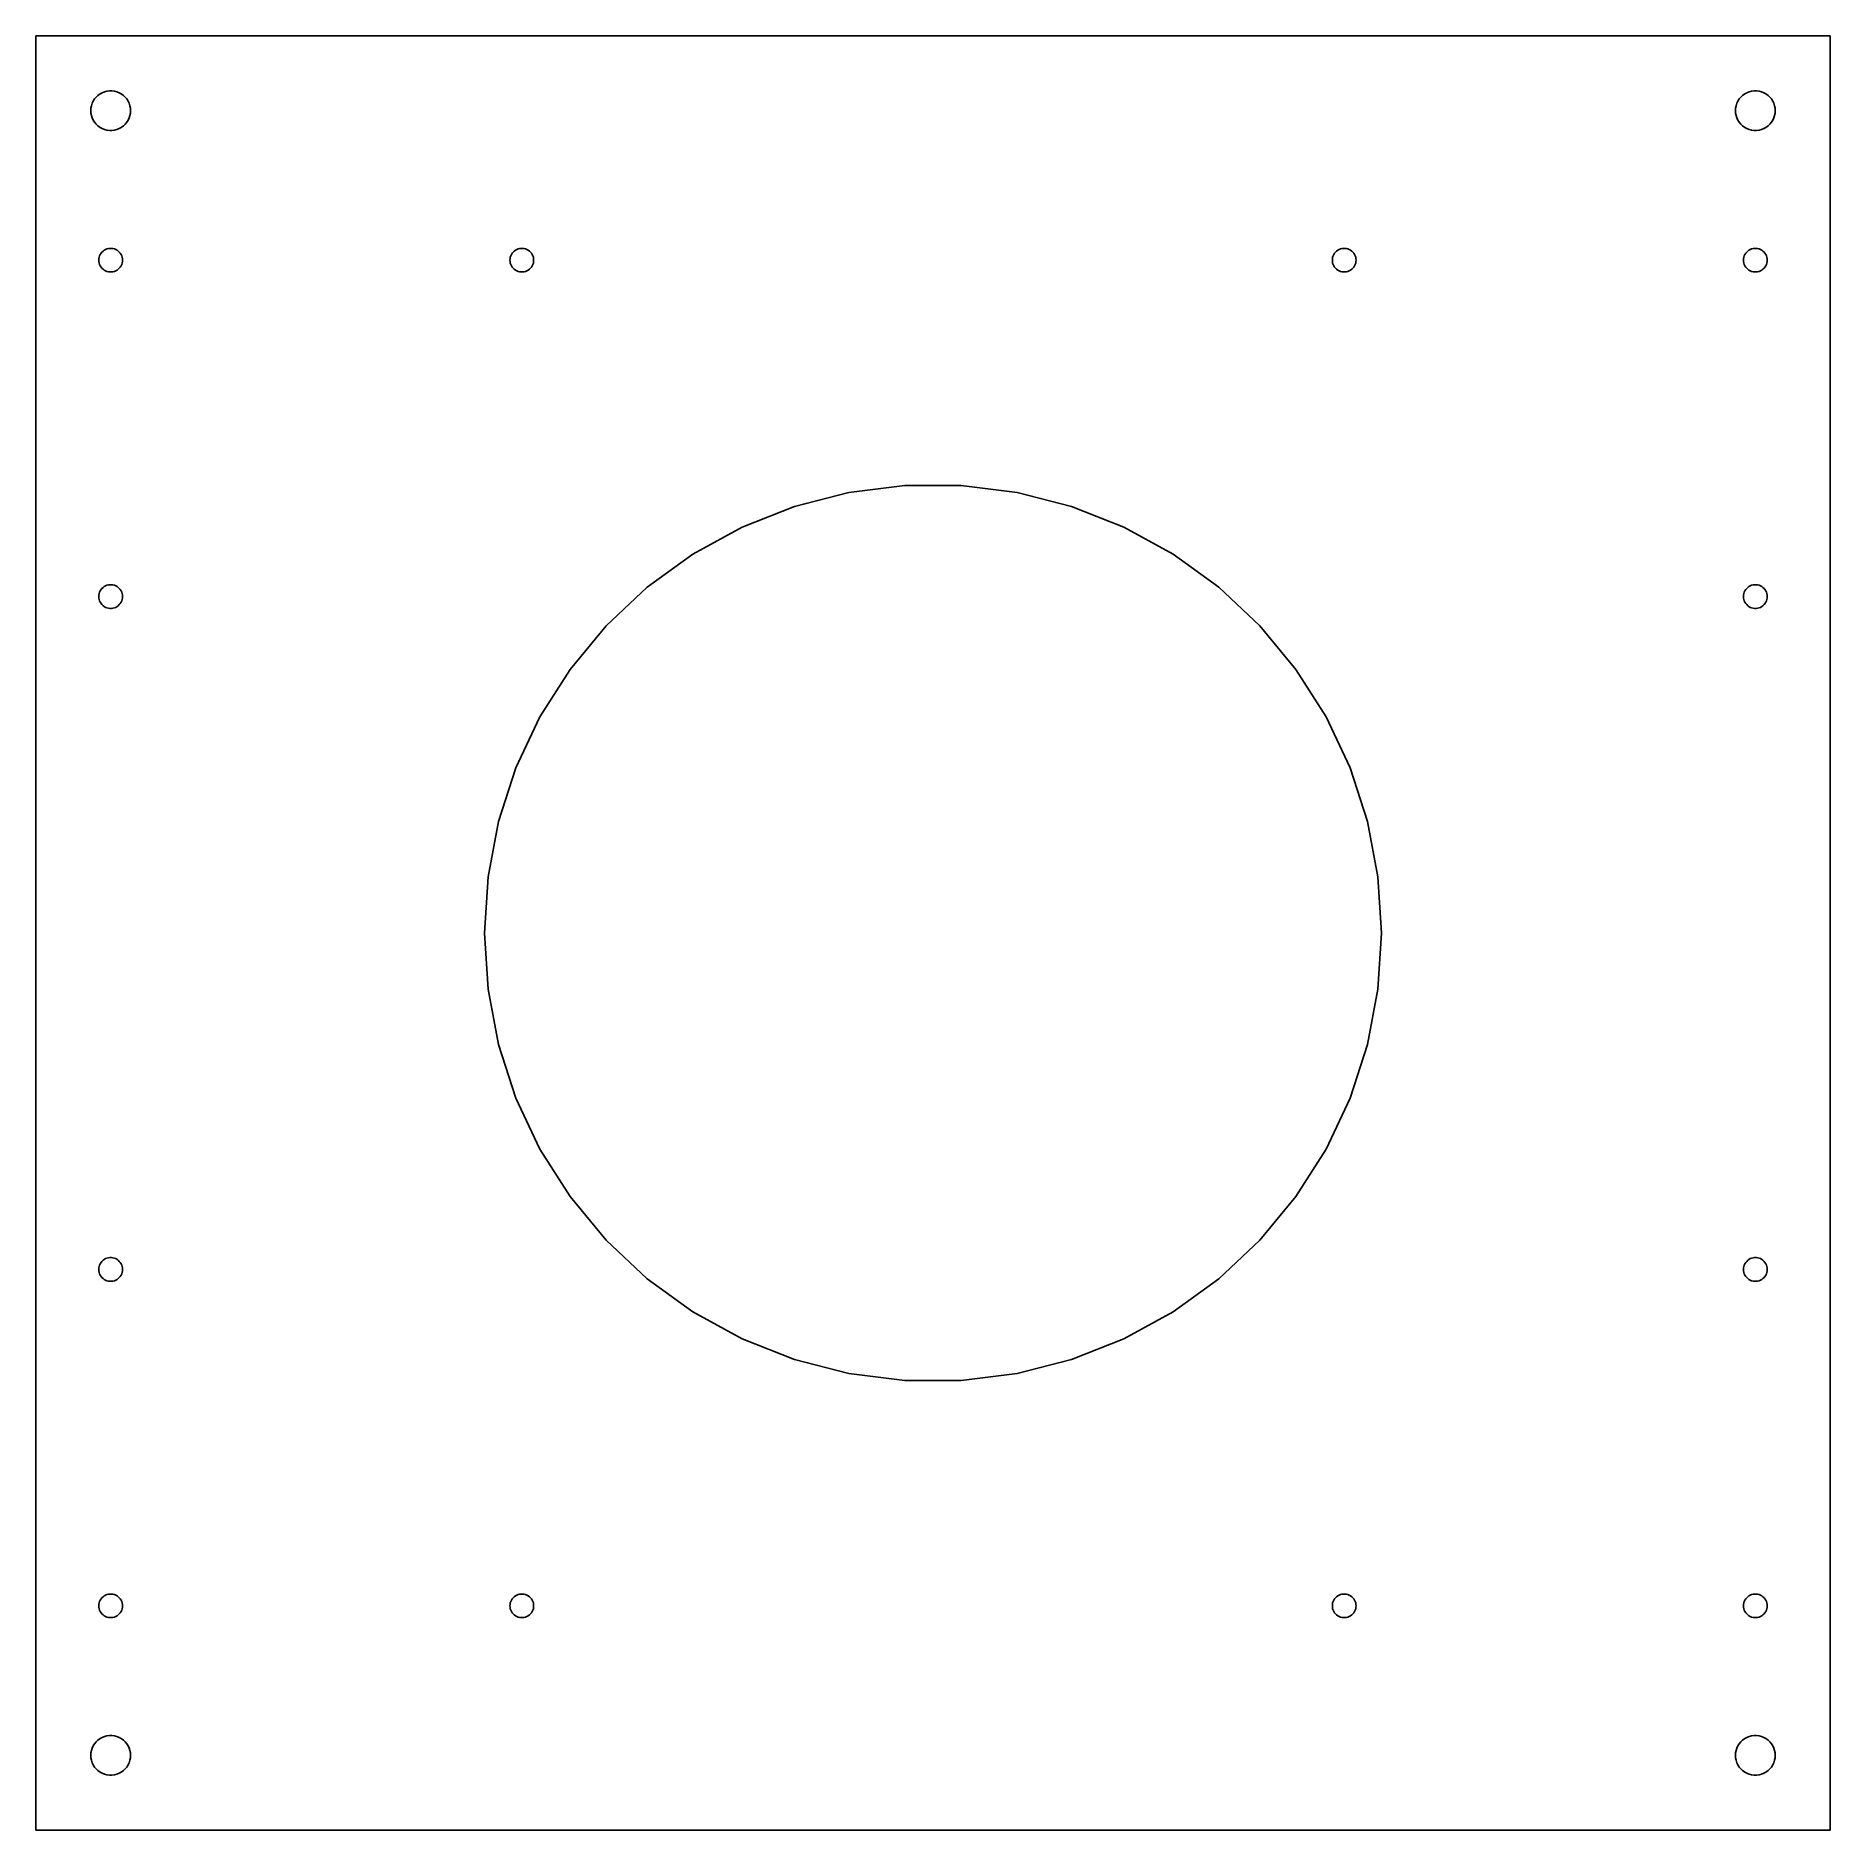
# Model space of a CAD drawing. Extents: x -6 to 6, y -6 to 6.
import ezdxf

# ---------------------------------------------------------------- set-up
doc = ezdxf.new("R2010")
doc.units = 0
doc.layers.get('0').update_dxf_attribs({"linetype": 'CONTINUOUS'})

msp = doc.modelspace()

# ---------------------------------------------------------------- linework, layer by layer
for p, q in [((-6, -6), (-6, 6)), ((-6, 6), (6, 6)), ((6, 6), (6, -6)), ((-5.632, 5.517), (-5.629, 5.533)), ((-5.629, 5.533), (-5.624, 5.549)), ((-5.624, 5.549), (-5.617, 5.564)), ((-5.617, 5.564), (-5.608, 5.578)), ((-5.608, 5.578), (-5.597, 5.591)), ((-5.597, 5.591), (-5.585, 5.602)), ((-5.585, 5.602), (-5.571, 5.612)), ((-5.571, 5.612), (-5.557, 5.62)), ((-5.557, 5.62), (-5.541, 5.626)), ((-5.541, 5.626), (-5.525, 5.631)), ((-5.525, 5.631), (-5.508, 5.633)), ((-5.508, 5.633), (-5.492, 5.633)), ((-5.492, 5.633), (-5.475, 5.631)), ((-5.475, 5.631), (-5.459, 5.626)), ((-5.459, 5.626), (-5.443, 5.62)), ((-5.443, 5.62), (-5.429, 5.612)), ((-5.429, 5.612), (-5.415, 5.602)), ((-5.415, 5.602), (-5.403, 5.591)), ((-5.403, 5.591), (-5.392, 5.578)), ((-5.392, 5.578), (-5.383, 5.564)), ((-5.383, 5.564), (-5.376, 5.549)), ((-5.376, 5.549), (-5.371, 5.533)), ((-5.371, 5.533), (-5.368, 5.517)), ((5.368, 5.517), (5.371, 5.533)), ((5.371, 5.533), (5.376, 5.549)), ((5.376, 5.549), (5.383, 5.564)), ((5.383, 5.564), (5.392, 5.578)), ((5.392, 5.578), (5.403, 5.591)), ((5.403, 5.591), (5.415, 5.602)), ((5.415, 5.602), (5.429, 5.612)), ((5.429, 5.612), (5.443, 5.62)), ((5.443, 5.62), (5.459, 5.626)), ((5.459, 5.626), (5.475, 5.631)), ((5.475, 5.631), (5.492, 5.633)), ((5.492, 5.633), (5.508, 5.633)), ((5.508, 5.633), (5.525, 5.631)), ((5.525, 5.631), (5.541, 5.626)), ((5.541, 5.626), (5.557, 5.62)), ((5.557, 5.62), (5.571, 5.612)), ((5.571, 5.612), (5.585, 5.602)), ((5.585, 5.602), (5.597, 5.591)), ((5.597, 5.591), (5.608, 5.578)), ((5.608, 5.578), (5.617, 5.564)), ((5.617, 5.564), (5.624, 5.549)), ((5.624, 5.549), (5.629, 5.533)), ((5.629, 5.533), (5.632, 5.517)), ((-5.633, 5.5), (-5.632, 5.517)), ((-5.632, 5.483), (-5.633, 5.5)), ((-5.629, 5.467), (-5.632, 5.483)), ((-5.624, 5.451), (-5.629, 5.467)), ((-5.617, 5.436), (-5.624, 5.451)), ((-5.608, 5.422), (-5.617, 5.436)), ((-5.597, 5.409), (-5.608, 5.422)), ((-5.585, 5.398), (-5.597, 5.409)), ((-5.403, 5.409), (-5.415, 5.398)), ((-5.392, 5.422), (-5.403, 5.409)), ((-5.383, 5.436), (-5.392, 5.422)), ((-5.376, 5.451), (-5.383, 5.436)), ((-5.371, 5.467), (-5.376, 5.451)), ((-5.368, 5.483), (-5.371, 5.467)), ((-5.368, 5.517), (-5.367, 5.5)), ((-5.367, 5.5), (-5.368, 5.483)), ((5.367, 5.5), (5.368, 5.517)), ((5.368, 5.483), (5.367, 5.5)), ((5.371, 5.467), (5.368, 5.483)), ((5.376, 5.451), (5.371, 5.467)), ((5.383, 5.436), (5.376, 5.451)), ((5.392, 5.422), (5.383, 5.436)), ((5.403, 5.409), (5.392, 5.422)), ((5.415, 5.398), (5.403, 5.409)), ((5.597, 5.409), (5.585, 5.398)), ((5.608, 5.422), (5.597, 5.409)), ((5.617, 5.436), (5.608, 5.422)), ((5.624, 5.451), (5.617, 5.436)), ((5.629, 5.467), (5.624, 5.451)), ((5.632, 5.483), (5.629, 5.467)), ((5.632, 5.517), (5.633, 5.5)), ((5.633, 5.5), (5.632, 5.483)), ((-5.571, 5.388), (-5.585, 5.398)), ((-5.557, 5.38), (-5.571, 5.388)), ((-5.541, 5.374), (-5.557, 5.38)), ((-5.525, 5.369), (-5.541, 5.374)), ((-5.508, 5.367), (-5.525, 5.369)), ((-5.492, 5.367), (-5.508, 5.367)), ((-5.475, 5.369), (-5.492, 5.367)), ((-5.459, 5.374), (-5.475, 5.369)), ((-5.443, 5.38), (-5.459, 5.374)), ((-5.429, 5.388), (-5.443, 5.38)), ((-5.415, 5.398), (-5.429, 5.388)), ((5.429, 5.388), (5.415, 5.398)), ((5.443, 5.38), (5.429, 5.388)), ((5.459, 5.374), (5.443, 5.38)), ((5.475, 5.369), (5.459, 5.374)), ((5.492, 5.367), (5.475, 5.369)), ((5.508, 5.367), (5.492, 5.367)), ((5.525, 5.369), (5.508, 5.367)), ((5.541, 5.374), (5.525, 5.369)), ((5.557, 5.38), (5.541, 5.374)), ((5.571, 5.388), (5.557, 5.38)), ((5.585, 5.398), (5.571, 5.388)), ((-5.558, 4.554), (-5.551, 4.561)), ((-5.551, 4.561), (-5.543, 4.567)), ((-5.543, 4.567), (-5.534, 4.572)), ((-5.534, 4.572), (-5.525, 4.576)), ((-5.525, 4.576), (-5.515, 4.578)), ((-5.515, 4.578), (-5.505, 4.579)), ((-5.505, 4.579), (-5.495, 4.579)), ((-5.495, 4.579), (-5.485, 4.578)), ((-5.485, 4.578), (-5.475, 4.576)), ((-5.475, 4.576), (-5.466, 4.572)), ((-5.466, 4.572), (-5.457, 4.567)), ((-5.457, 4.567), (-5.449, 4.561)), ((-5.449, 4.561), (-5.442, 4.554)), ((-2.808, 4.554), (-2.801, 4.561)), ((-2.801, 4.561), (-2.793, 4.567)), ((-2.793, 4.567), (-2.784, 4.572)), ((-2.784, 4.572), (-2.775, 4.576)), ((-2.775, 4.576), (-2.765, 4.578)), ((-2.765, 4.578), (-2.755, 4.579)), ((-2.755, 4.579), (-2.745, 4.579)), ((-2.745, 4.579), (-2.735, 4.578)), ((-2.735, 4.578), (-2.725, 4.576)), ((-2.725, 4.576), (-2.716, 4.572)), ((-2.716, 4.572), (-2.707, 4.567)), ((-2.707, 4.567), (-2.699, 4.561)), ((-2.699, 4.561), (-2.692, 4.554)), ((2.692, 4.554), (2.699, 4.561)), ((2.699, 4.561), (2.707, 4.567)), ((2.707, 4.567), (2.716, 4.572)), ((2.716, 4.572), (2.725, 4.576)), ((2.725, 4.576), (2.735, 4.578)), ((2.735, 4.578), (2.745, 4.579)), ((2.745, 4.579), (2.755, 4.579)), ((2.755, 4.579), (2.765, 4.578)), ((2.765, 4.578), (2.775, 4.576)), ((2.775, 4.576), (2.784, 4.572)), ((2.784, 4.572), (2.793, 4.567)), ((2.793, 4.567), (2.801, 4.561)), ((2.801, 4.561), (2.808, 4.554)), ((5.442, 4.554), (5.449, 4.561)), ((5.449, 4.561), (5.457, 4.567)), ((5.457, 4.567), (5.466, 4.572)), ((5.466, 4.572), (5.475, 4.576)), ((5.475, 4.576), (5.485, 4.578)), ((5.485, 4.578), (5.495, 4.579)), ((5.495, 4.579), (5.505, 4.579)), ((5.505, 4.579), (5.515, 4.578)), ((5.515, 4.578), (5.525, 4.576)), ((5.525, 4.576), (5.534, 4.572)), ((5.534, 4.572), (5.543, 4.567)), ((5.543, 4.567), (5.551, 4.561)), ((5.551, 4.561), (5.558, 4.554)), ((-5.579, 4.51), (-5.577, 4.52)), ((-5.579, 4.49), (-5.579, 4.51)), ((-5.577, 4.48), (-5.579, 4.49)), ((-5.577, 4.52), (-5.574, 4.529)), ((-5.574, 4.471), (-5.577, 4.48)), ((-5.574, 4.529), (-5.57, 4.538)), ((-5.57, 4.462), (-5.574, 4.471)), ((-5.57, 4.538), (-5.564, 4.547)), ((-5.564, 4.453), (-5.57, 4.462)), ((-5.564, 4.547), (-5.558, 4.554)), ((-5.558, 4.446), (-5.564, 4.453)), ((-5.551, 4.439), (-5.558, 4.446)), ((-5.442, 4.446), (-5.449, 4.439)), ((-5.442, 4.554), (-5.436, 4.547)), ((-5.436, 4.453), (-5.442, 4.446)), ((-5.436, 4.547), (-5.43, 4.538)), ((-5.43, 4.462), (-5.436, 4.453)), ((-5.43, 4.538), (-5.426, 4.529)), ((-5.426, 4.471), (-5.43, 4.462)), ((-5.426, 4.529), (-5.423, 4.52)), ((-5.423, 4.48), (-5.426, 4.471)), ((-5.423, 4.52), (-5.421, 4.51)), ((-5.421, 4.49), (-5.423, 4.48)), ((-5.421, 4.51), (-5.42, 4.5)), ((-5.42, 4.5), (-5.421, 4.49)), ((-2.83, 4.5), (-2.829, 4.51)), ((-2.829, 4.49), (-2.83, 4.5)), ((-2.829, 4.51), (-2.827, 4.52)), ((-2.827, 4.48), (-2.829, 4.49)), ((-2.827, 4.52), (-2.824, 4.529)), ((-2.824, 4.471), (-2.827, 4.48)), ((-2.824, 4.529), (-2.82, 4.538)), ((-2.82, 4.462), (-2.824, 4.471)), ((-2.82, 4.538), (-2.814, 4.547)), ((-2.814, 4.453), (-2.82, 4.462)), ((-2.814, 4.547), (-2.808, 4.554)), ((-2.808, 4.446), (-2.814, 4.453)), ((-2.801, 4.439), (-2.808, 4.446)), ((-2.692, 4.446), (-2.699, 4.439)), ((-2.692, 4.554), (-2.686, 4.547)), ((-2.686, 4.453), (-2.692, 4.446)), ((-2.686, 4.547), (-2.68, 4.538)), ((-2.68, 4.462), (-2.686, 4.453)), ((-2.68, 4.538), (-2.676, 4.529)), ((-2.676, 4.471), (-2.68, 4.462)), ((-2.676, 4.529), (-2.673, 4.52)), ((-2.673, 4.48), (-2.676, 4.471)), ((-2.673, 4.52), (-2.671, 4.51)), ((-2.671, 4.49), (-2.673, 4.48)), ((-2.671, 4.51), (-2.671, 4.49)), ((2.671, 4.51), (2.673, 4.52)), ((2.671, 4.49), (2.671, 4.51)), ((2.673, 4.48), (2.671, 4.49)), ((2.673, 4.52), (2.676, 4.529)), ((2.676, 4.471), (2.673, 4.48)), ((2.676, 4.529), (2.68, 4.538)), ((2.68, 4.462), (2.676, 4.471)), ((2.68, 4.538), (2.686, 4.547)), ((2.686, 4.453), (2.68, 4.462)), ((2.686, 4.547), (2.692, 4.554)), ((2.692, 4.446), (2.686, 4.453)), ((2.699, 4.439), (2.692, 4.446)), ((2.808, 4.446), (2.801, 4.439)), ((2.808, 4.554), (2.814, 4.547)), ((2.814, 4.453), (2.808, 4.446)), ((2.814, 4.547), (2.82, 4.538)), ((2.82, 4.462), (2.814, 4.453)), ((2.82, 4.538), (2.824, 4.529)), ((2.824, 4.471), (2.82, 4.462)), ((2.824, 4.529), (2.827, 4.52)), ((2.827, 4.48), (2.824, 4.471)), ((2.827, 4.52), (2.829, 4.51)), ((2.829, 4.49), (2.827, 4.48)), ((2.829, 4.51), (2.83, 4.5)), ((2.83, 4.5), (2.829, 4.49)), ((5.42, 4.5), (5.421, 4.51)), ((5.421, 4.49), (5.42, 4.5)), ((5.421, 4.51), (5.423, 4.52)), ((5.423, 4.48), (5.421, 4.49)), ((5.423, 4.52), (5.426, 4.529)), ((5.426, 4.471), (5.423, 4.48)), ((5.426, 4.529), (5.43, 4.538)), ((5.43, 4.462), (5.426, 4.471)), ((5.43, 4.538), (5.436, 4.547)), ((5.436, 4.453), (5.43, 4.462)), ((5.436, 4.547), (5.442, 4.554)), ((5.442, 4.446), (5.436, 4.453)), ((5.449, 4.439), (5.442, 4.446)), ((5.558, 4.446), (5.551, 4.439)), ((5.558, 4.554), (5.564, 4.547)), ((5.564, 4.453), (5.558, 4.446)), ((5.564, 4.547), (5.57, 4.538)), ((5.57, 4.462), (5.564, 4.453)), ((5.57, 4.538), (5.574, 4.529)), ((5.574, 4.471), (5.57, 4.462)), ((5.574, 4.529), (5.577, 4.52)), ((5.577, 4.48), (5.574, 4.471)), ((5.577, 4.52), (5.579, 4.51)), ((5.579, 4.49), (5.577, 4.48)), ((5.579, 4.51), (5.579, 4.49)), ((-5.543, 4.433), (-5.551, 4.439)), ((-5.534, 4.428), (-5.543, 4.433)), ((-5.525, 4.424), (-5.534, 4.428)), ((-5.515, 4.422), (-5.525, 4.424)), ((-5.505, 4.421), (-5.515, 4.422)), ((-5.495, 4.421), (-5.505, 4.421)), ((-5.485, 4.422), (-5.495, 4.421)), ((-5.475, 4.424), (-5.485, 4.422)), ((-5.466, 4.428), (-5.475, 4.424)), ((-5.457, 4.433), (-5.466, 4.428)), ((-5.449, 4.439), (-5.457, 4.433)), ((-2.793, 4.433), (-2.801, 4.439)), ((-2.784, 4.428), (-2.793, 4.433)), ((-2.775, 4.424), (-2.784, 4.428)), ((-2.765, 4.422), (-2.775, 4.424)), ((-2.755, 4.421), (-2.765, 4.422)), ((-2.745, 4.421), (-2.755, 4.421)), ((-2.735, 4.422), (-2.745, 4.421)), ((-2.725, 4.424), (-2.735, 4.422)), ((-2.716, 4.428), (-2.725, 4.424)), ((-2.707, 4.433), (-2.716, 4.428)), ((-2.699, 4.439), (-2.707, 4.433)), ((2.707, 4.433), (2.699, 4.439)), ((2.716, 4.428), (2.707, 4.433)), ((2.725, 4.424), (2.716, 4.428)), ((2.735, 4.422), (2.725, 4.424)), ((2.745, 4.421), (2.735, 4.422)), ((2.755, 4.421), (2.745, 4.421)), ((2.765, 4.422), (2.755, 4.421)), ((2.775, 4.424), (2.765, 4.422)), ((2.784, 4.428), (2.775, 4.424)), ((2.793, 4.433), (2.784, 4.428)), ((2.801, 4.439), (2.793, 4.433)), ((5.457, 4.433), (5.449, 4.439)), ((5.466, 4.428), (5.457, 4.433)), ((5.475, 4.424), (5.466, 4.428)), ((5.485, 4.422), (5.475, 4.424)), ((5.495, 4.421), (5.485, 4.422)), ((5.505, 4.421), (5.495, 4.421)), ((5.515, 4.422), (5.505, 4.421)), ((5.525, 4.424), (5.515, 4.422)), ((5.534, 4.428), (5.525, 4.424)), ((5.543, 4.433), (5.534, 4.428)), ((5.551, 4.439), (5.543, 4.433)), ((-0.927, 2.853), (-0.562, 2.947)), ((-0.562, 2.947), (-0.188, 2.994)), ((-0.188, 2.994), (0.188, 2.994)), ((0.188, 2.994), (0.562, 2.947)), ((0.562, 2.947), (0.927, 2.853)), ((-1.277, 2.714), (-0.927, 2.853)), ((0.927, 2.853), (1.277, 2.714)), ((-1.607, 2.533), (-1.277, 2.714)), ((1.277, 2.714), (1.607, 2.533)), ((-1.912, 2.312), (-1.607, 2.533)), ((1.607, 2.533), (1.912, 2.312)), ((-5.574, 2.279), (-5.57, 2.288)), ((-5.57, 2.288), (-5.564, 2.297)), ((-5.564, 2.297), (-5.558, 2.304)), ((-5.558, 2.304), (-5.551, 2.311)), ((-5.551, 2.311), (-5.543, 2.317)), ((-5.543, 2.317), (-5.534, 2.322)), ((-5.534, 2.322), (-5.525, 2.326)), ((-5.525, 2.326), (-5.515, 2.328)), ((-5.515, 2.328), (-5.505, 2.329)), ((-5.505, 2.329), (-5.495, 2.329)), ((-5.495, 2.329), (-5.485, 2.328)), ((-5.485, 2.328), (-5.475, 2.326)), ((-5.475, 2.326), (-5.466, 2.322)), ((-5.466, 2.322), (-5.457, 2.317)), ((-5.457, 2.317), (-5.449, 2.311)), ((-5.449, 2.311), (-5.442, 2.304)), ((-5.442, 2.304), (-5.436, 2.297)), ((-5.436, 2.297), (-5.43, 2.288)), ((-5.43, 2.288), (-5.426, 2.279)), ((-2.187, 2.054), (-1.912, 2.312)), ((1.912, 2.312), (2.187, 2.054)), ((5.426, 2.279), (5.43, 2.288)), ((5.43, 2.288), (5.436, 2.297)), ((5.436, 2.297), (5.442, 2.304)), ((5.442, 2.304), (5.449, 2.311)), ((5.449, 2.311), (5.457, 2.317)), ((5.457, 2.317), (5.466, 2.322)), ((5.466, 2.322), (5.475, 2.326)), ((5.475, 2.326), (5.485, 2.328)), ((5.485, 2.328), (5.495, 2.329)), ((5.495, 2.329), (5.505, 2.329)), ((5.505, 2.329), (5.515, 2.328)), ((5.515, 2.328), (5.525, 2.326)), ((5.525, 2.326), (5.534, 2.322)), ((5.534, 2.322), (5.543, 2.317)), ((5.543, 2.317), (5.551, 2.311)), ((5.551, 2.311), (5.558, 2.304)), ((5.558, 2.304), (5.564, 2.297)), ((5.564, 2.297), (5.57, 2.288)), ((5.57, 2.288), (5.574, 2.279)), ((-5.579, 2.26), (-5.577, 2.27)), ((-5.579, 2.24), (-5.579, 2.26)), ((-5.577, 2.23), (-5.579, 2.24)), ((-5.577, 2.27), (-5.574, 2.279)), ((-5.574, 2.221), (-5.577, 2.23)), ((-5.57, 2.212), (-5.574, 2.221)), ((-5.564, 2.203), (-5.57, 2.212)), ((-5.558, 2.196), (-5.564, 2.203)), ((-5.551, 2.189), (-5.558, 2.196)), ((-5.543, 2.183), (-5.551, 2.189)), ((-5.534, 2.178), (-5.543, 2.183)), ((-5.525, 2.174), (-5.534, 2.178)), ((-5.515, 2.172), (-5.525, 2.174)), ((-5.505, 2.171), (-5.515, 2.172)), ((-5.495, 2.171), (-5.505, 2.171)), ((-5.485, 2.172), (-5.495, 2.171)), ((-5.475, 2.174), (-5.485, 2.172)), ((-5.466, 2.178), (-5.475, 2.174)), ((-5.457, 2.183), (-5.466, 2.178)), ((-5.449, 2.189), (-5.457, 2.183)), ((-5.442, 2.196), (-5.449, 2.189)), ((-5.436, 2.203), (-5.442, 2.196)), ((-5.43, 2.212), (-5.436, 2.203)), ((-5.426, 2.221), (-5.43, 2.212)), ((-5.426, 2.279), (-5.423, 2.27)), ((-5.423, 2.23), (-5.426, 2.221)), ((-5.423, 2.27), (-5.421, 2.26)), ((-5.421, 2.24), (-5.423, 2.23)), ((-5.421, 2.26), (-5.42, 2.25)), ((-5.42, 2.25), (-5.421, 2.24)), ((5.42, 2.25), (5.421, 2.26)), ((5.421, 2.24), (5.42, 2.25)), ((5.421, 2.26), (5.423, 2.27)), ((5.423, 2.23), (5.421, 2.24)), ((5.423, 2.27), (5.426, 2.279)), ((5.426, 2.221), (5.423, 2.23)), ((5.43, 2.212), (5.426, 2.221)), ((5.436, 2.203), (5.43, 2.212)), ((5.442, 2.196), (5.436, 2.203)), ((5.449, 2.189), (5.442, 2.196)), ((5.457, 2.183), (5.449, 2.189)), ((5.466, 2.178), (5.457, 2.183)), ((5.475, 2.174), (5.466, 2.178)), ((5.485, 2.172), (5.475, 2.174)), ((5.495, 2.171), (5.485, 2.172)), ((5.505, 2.171), (5.495, 2.171)), ((5.515, 2.172), (5.505, 2.171)), ((5.525, 2.174), (5.515, 2.172)), ((5.534, 2.178), (5.525, 2.174)), ((5.543, 2.183), (5.534, 2.178)), ((5.551, 2.189), (5.543, 2.183)), ((5.558, 2.196), (5.551, 2.189)), ((5.564, 2.203), (5.558, 2.196)), ((5.57, 2.212), (5.564, 2.203)), ((5.574, 2.221), (5.57, 2.212)), ((5.574, 2.279), (5.577, 2.27)), ((5.577, 2.23), (5.574, 2.221)), ((5.577, 2.27), (5.579, 2.26)), ((5.579, 2.24), (5.577, 2.23)), ((5.579, 2.26), (5.579, 2.24)), ((-2.427, 1.763), (-2.187, 2.054)), ((2.187, 2.054), (2.427, 1.763)), ((-2.629, 1.445), (-2.427, 1.763)), ((2.427, 1.763), (2.629, 1.445)), ((-2.789, 1.104), (-2.629, 1.445)), ((2.629, 1.445), (2.789, 1.104)), ((-2.906, 0.746), (-2.789, 1.104)), ((2.789, 1.104), (2.906, 0.746)), ((-2.976, 0.376), (-2.906, 0.746)), ((2.906, 0.746), (2.976, 0.376)), ((-3, 0), (-2.976, 0.376)), ((2.976, 0.376), (3, 0)), ((-2.976, -0.376), (-3, 0)), ((3, 0), (2.976, -0.376)), ((-2.906, -0.746), (-2.976, -0.376)), ((2.976, -0.376), (2.906, -0.746)), ((-2.789, -1.104), (-2.906, -0.746)), ((2.906, -0.746), (2.789, -1.104)), ((-2.629, -1.445), (-2.789, -1.104)), ((2.789, -1.104), (2.629, -1.445)), ((-2.427, -1.763), (-2.629, -1.445)), ((2.629, -1.445), (2.427, -1.763)), ((-2.187, -2.054), (-2.427, -1.763)), ((2.427, -1.763), (2.187, -2.054)), ((-1.912, -2.312), (-2.187, -2.054)), ((2.187, -2.054), (1.912, -2.312)), ((-5.579, -2.24), (-5.577, -2.23)), ((-5.579, -2.26), (-5.579, -2.24)), ((-5.577, -2.27), (-5.579, -2.26)), ((-5.577, -2.23), (-5.574, -2.221)), ((-5.574, -2.279), (-5.577, -2.27)), ((-5.574, -2.221), (-5.57, -2.212)), ((-5.57, -2.288), (-5.574, -2.279)), ((-5.57, -2.212), (-5.564, -2.203)), ((-5.564, -2.203), (-5.558, -2.196)), ((-5.558, -2.196), (-5.551, -2.189)), ((-5.551, -2.189), (-5.543, -2.183)), ((-5.543, -2.183), (-5.534, -2.178)), ((-5.534, -2.178), (-5.525, -2.174)), ((-5.525, -2.174), (-5.515, -2.172)), ((-5.515, -2.172), (-5.505, -2.171)), ((-5.505, -2.171), (-5.495, -2.171)), ((-5.495, -2.171), (-5.485, -2.172)), ((-5.485, -2.172), (-5.475, -2.174)), ((-5.475, -2.174), (-5.466, -2.178)), ((-5.466, -2.178), (-5.457, -2.183)), ((-5.457, -2.183), (-5.449, -2.189)), ((-5.449, -2.189), (-5.442, -2.196)), ((-5.442, -2.196), (-5.436, -2.203)), ((-5.436, -2.203), (-5.43, -2.212)), ((-5.43, -2.212), (-5.426, -2.221)), ((-5.426, -2.279), (-5.43, -2.288)), ((-5.426, -2.221), (-5.423, -2.23)), ((-5.423, -2.27), (-5.426, -2.279)), ((-5.423, -2.23), (-5.421, -2.24)), ((-5.421, -2.26), (-5.423, -2.27)), ((-5.421, -2.24), (-5.42, -2.25)), ((-5.42, -2.25), (-5.421, -2.26)), ((5.42, -2.25), (5.421, -2.24)), ((5.421, -2.26), (5.42, -2.25)), ((5.421, -2.24), (5.423, -2.23)), ((5.423, -2.27), (5.421, -2.26)), ((5.423, -2.23), (5.426, -2.221)), ((5.426, -2.279), (5.423, -2.27)), ((5.426, -2.221), (5.43, -2.212)), ((5.43, -2.288), (5.426, -2.279)), ((5.43, -2.212), (5.436, -2.203)), ((5.436, -2.203), (5.442, -2.196)), ((5.442, -2.196), (5.449, -2.189)), ((5.449, -2.189), (5.457, -2.183)), ((5.457, -2.183), (5.466, -2.178)), ((5.466, -2.178), (5.475, -2.174)), ((5.475, -2.174), (5.485, -2.172)), ((5.485, -2.172), (5.495, -2.171)), ((5.495, -2.171), (5.505, -2.171)), ((5.505, -2.171), (5.515, -2.172)), ((5.515, -2.172), (5.525, -2.174)), ((5.525, -2.174), (5.534, -2.178)), ((5.534, -2.178), (5.543, -2.183)), ((5.543, -2.183), (5.551, -2.189)), ((5.551, -2.189), (5.558, -2.196)), ((5.558, -2.196), (5.564, -2.203)), ((5.564, -2.203), (5.57, -2.212)), ((5.57, -2.212), (5.574, -2.221)), ((5.574, -2.279), (5.57, -2.288)), ((5.574, -2.221), (5.577, -2.23)), ((5.577, -2.27), (5.574, -2.279)), ((5.577, -2.23), (5.579, -2.24)), ((5.579, -2.26), (5.577, -2.27)), ((5.579, -2.24), (5.579, -2.26)), ((-5.564, -2.297), (-5.57, -2.288)), ((-5.558, -2.304), (-5.564, -2.297)), ((-5.551, -2.311), (-5.558, -2.304)), ((-5.543, -2.317), (-5.551, -2.311)), ((-5.534, -2.322), (-5.543, -2.317)), ((-5.525, -2.326), (-5.534, -2.322)), ((-5.515, -2.328), (-5.525, -2.326)), ((-5.505, -2.329), (-5.515, -2.328)), ((-5.495, -2.329), (-5.505, -2.329)), ((-5.485, -2.328), (-5.495, -2.329)), ((-5.475, -2.326), (-5.485, -2.328)), ((-5.466, -2.322), (-5.475, -2.326)), ((-5.457, -2.317), (-5.466, -2.322)), ((-5.449, -2.311), (-5.457, -2.317)), ((-5.442, -2.304), (-5.449, -2.311)), ((-5.436, -2.297), (-5.442, -2.304)), ((-5.43, -2.288), (-5.436, -2.297)), ((-1.607, -2.533), (-1.912, -2.312)), ((1.912, -2.312), (1.607, -2.533)), ((5.436, -2.297), (5.43, -2.288)), ((5.442, -2.304), (5.436, -2.297)), ((5.449, -2.311), (5.442, -2.304)), ((5.457, -2.317), (5.449, -2.311)), ((5.466, -2.322), (5.457, -2.317)), ((5.475, -2.326), (5.466, -2.322)), ((5.485, -2.328), (5.475, -2.326)), ((5.495, -2.329), (5.485, -2.328)), ((5.505, -2.329), (5.495, -2.329)), ((5.515, -2.328), (5.505, -2.329)), ((5.525, -2.326), (5.515, -2.328)), ((5.534, -2.322), (5.525, -2.326)), ((5.543, -2.317), (5.534, -2.322)), ((5.551, -2.311), (5.543, -2.317)), ((5.558, -2.304), (5.551, -2.311)), ((5.564, -2.297), (5.558, -2.304)), ((5.57, -2.288), (5.564, -2.297)), ((-1.277, -2.714), (-1.607, -2.533)), ((1.607, -2.533), (1.277, -2.714)), ((-0.927, -2.853), (-1.277, -2.714)), ((1.277, -2.714), (0.927, -2.853)), ((-0.562, -2.947), (-0.927, -2.853)), ((0.927, -2.853), (0.562, -2.947)), ((-0.188, -2.994), (-0.562, -2.947)), ((0.188, -2.994), (-0.188, -2.994)), ((0.562, -2.947), (0.188, -2.994)), ((-5.558, -4.446), (-5.551, -4.439)), ((-5.551, -4.439), (-5.543, -4.433)), ((-5.543, -4.433), (-5.534, -4.428)), ((-5.534, -4.428), (-5.525, -4.424)), ((-5.525, -4.424), (-5.515, -4.422)), ((-5.515, -4.422), (-5.505, -4.421)), ((-5.505, -4.421), (-5.495, -4.421)), ((-5.495, -4.421), (-5.485, -4.422)), ((-5.485, -4.422), (-5.475, -4.424)), ((-5.475, -4.424), (-5.466, -4.428)), ((-5.466, -4.428), (-5.457, -4.433)), ((-5.457, -4.433), (-5.449, -4.439)), ((-5.449, -4.439), (-5.442, -4.446)), ((-2.808, -4.446), (-2.801, -4.439)), ((-2.801, -4.439), (-2.793, -4.433)), ((-2.793, -4.433), (-2.784, -4.428)), ((-2.784, -4.428), (-2.775, -4.424)), ((-2.775, -4.424), (-2.765, -4.422)), ((-2.765, -4.422), (-2.755, -4.421)), ((-2.755, -4.421), (-2.745, -4.421)), ((-2.745, -4.421), (-2.735, -4.422)), ((-2.735, -4.422), (-2.725, -4.424)), ((-2.725, -4.424), (-2.716, -4.428)), ((-2.716, -4.428), (-2.707, -4.433)), ((-2.707, -4.433), (-2.699, -4.439)), ((-2.699, -4.439), (-2.692, -4.446)), ((2.692, -4.446), (2.699, -4.439)), ((2.699, -4.439), (2.707, -4.433)), ((2.707, -4.433), (2.716, -4.428)), ((2.716, -4.428), (2.725, -4.424)), ((2.725, -4.424), (2.735, -4.422)), ((2.735, -4.422), (2.745, -4.421)), ((2.745, -4.421), (2.755, -4.421)), ((2.755, -4.421), (2.765, -4.422)), ((2.765, -4.422), (2.775, -4.424)), ((2.775, -4.424), (2.784, -4.428)), ((2.784, -4.428), (2.793, -4.433)), ((2.793, -4.433), (2.801, -4.439)), ((2.801, -4.439), (2.808, -4.446)), ((5.442, -4.446), (5.449, -4.439)), ((5.449, -4.439), (5.457, -4.433)), ((5.457, -4.433), (5.466, -4.428)), ((5.466, -4.428), (5.475, -4.424)), ((5.475, -4.424), (5.485, -4.422)), ((5.485, -4.422), (5.495, -4.421)), ((5.495, -4.421), (5.505, -4.421)), ((5.505, -4.421), (5.515, -4.422)), ((5.515, -4.422), (5.525, -4.424)), ((5.525, -4.424), (5.534, -4.428)), ((5.534, -4.428), (5.543, -4.433)), ((5.543, -4.433), (5.551, -4.439)), ((5.551, -4.439), (5.558, -4.446)), ((-5.579, -4.49), (-5.577, -4.48)), ((-5.579, -4.51), (-5.579, -4.49)), ((-5.577, -4.52), (-5.579, -4.51)), ((-5.577, -4.48), (-5.574, -4.471)), ((-5.574, -4.529), (-5.577, -4.52)), ((-5.574, -4.471), (-5.57, -4.462)), ((-5.57, -4.538), (-5.574, -4.529)), ((-5.57, -4.462), (-5.564, -4.453)), ((-5.564, -4.547), (-5.57, -4.538)), ((-5.564, -4.453), (-5.558, -4.446)), ((-5.558, -4.554), (-5.564, -4.547)), ((-5.551, -4.561), (-5.558, -4.554)), ((-5.442, -4.554), (-5.449, -4.561)), ((-5.442, -4.446), (-5.436, -4.453)), ((-5.436, -4.547), (-5.442, -4.554)), ((-5.436, -4.453), (-5.43, -4.462)), ((-5.43, -4.538), (-5.436, -4.547)), ((-5.43, -4.462), (-5.426, -4.471)), ((-5.426, -4.529), (-5.43, -4.538)), ((-5.426, -4.471), (-5.423, -4.48)), ((-5.423, -4.52), (-5.426, -4.529)), ((-5.423, -4.48), (-5.421, -4.49)), ((-5.421, -4.51), (-5.423, -4.52)), ((-5.421, -4.49), (-5.42, -4.5)), ((-5.42, -4.5), (-5.421, -4.51)), ((-2.83, -4.5), (-2.829, -4.49)), ((-2.829, -4.51), (-2.83, -4.5)), ((-2.829, -4.49), (-2.827, -4.48)), ((-2.827, -4.52), (-2.829, -4.51)), ((-2.827, -4.48), (-2.824, -4.471)), ((-2.824, -4.529), (-2.827, -4.52)), ((-2.824, -4.471), (-2.82, -4.462)), ((-2.82, -4.538), (-2.824, -4.529)), ((-2.82, -4.462), (-2.814, -4.453)), ((-2.814, -4.547), (-2.82, -4.538)), ((-2.814, -4.453), (-2.808, -4.446)), ((-2.808, -4.554), (-2.814, -4.547)), ((-2.801, -4.561), (-2.808, -4.554)), ((-2.692, -4.554), (-2.699, -4.561)), ((-2.692, -4.446), (-2.686, -4.453)), ((-2.686, -4.547), (-2.692, -4.554)), ((-2.686, -4.453), (-2.68, -4.462)), ((-2.68, -4.538), (-2.686, -4.547)), ((-2.68, -4.462), (-2.676, -4.471)), ((-2.676, -4.529), (-2.68, -4.538)), ((-2.676, -4.471), (-2.673, -4.48)), ((-2.673, -4.52), (-2.676, -4.529)), ((-2.673, -4.48), (-2.671, -4.49)), ((-2.671, -4.51), (-2.673, -4.52)), ((-2.671, -4.49), (-2.671, -4.51)), ((2.671, -4.49), (2.673, -4.48)), ((2.671, -4.51), (2.671, -4.49)), ((2.673, -4.52), (2.671, -4.51)), ((2.673, -4.48), (2.676, -4.471)), ((2.676, -4.529), (2.673, -4.52)), ((2.676, -4.471), (2.68, -4.462)), ((2.68, -4.538), (2.676, -4.529)), ((2.68, -4.462), (2.686, -4.453)), ((2.686, -4.547), (2.68, -4.538)), ((2.686, -4.453), (2.692, -4.446)), ((2.692, -4.554), (2.686, -4.547)), ((2.699, -4.561), (2.692, -4.554)), ((2.808, -4.554), (2.801, -4.561)), ((2.808, -4.446), (2.814, -4.453)), ((2.814, -4.547), (2.808, -4.554)), ((2.814, -4.453), (2.82, -4.462)), ((2.82, -4.538), (2.814, -4.547)), ((2.82, -4.462), (2.824, -4.471)), ((2.824, -4.529), (2.82, -4.538)), ((2.824, -4.471), (2.827, -4.48)), ((2.827, -4.52), (2.824, -4.529)), ((2.827, -4.48), (2.829, -4.49)), ((2.829, -4.51), (2.827, -4.52)), ((2.829, -4.49), (2.83, -4.5)), ((2.83, -4.5), (2.829, -4.51)), ((5.42, -4.5), (5.421, -4.49)), ((5.421, -4.51), (5.42, -4.5)), ((5.421, -4.49), (5.423, -4.48)), ((5.423, -4.52), (5.421, -4.51)), ((5.423, -4.48), (5.426, -4.471)), ((5.426, -4.529), (5.423, -4.52)), ((5.426, -4.471), (5.43, -4.462)), ((5.43, -4.538), (5.426, -4.529)), ((5.43, -4.462), (5.436, -4.453)), ((5.436, -4.547), (5.43, -4.538)), ((5.436, -4.453), (5.442, -4.446)), ((5.442, -4.554), (5.436, -4.547)), ((5.449, -4.561), (5.442, -4.554)), ((5.558, -4.554), (5.551, -4.561)), ((5.558, -4.446), (5.564, -4.453)), ((5.564, -4.547), (5.558, -4.554)), ((5.564, -4.453), (5.57, -4.462)), ((5.57, -4.538), (5.564, -4.547)), ((5.57, -4.462), (5.574, -4.471)), ((5.574, -4.529), (5.57, -4.538)), ((5.574, -4.471), (5.577, -4.48)), ((5.577, -4.52), (5.574, -4.529)), ((5.577, -4.48), (5.579, -4.49)), ((5.579, -4.51), (5.577, -4.52)), ((5.579, -4.49), (5.579, -4.51)), ((-5.543, -4.567), (-5.551, -4.561)), ((-5.534, -4.572), (-5.543, -4.567)), ((-5.525, -4.576), (-5.534, -4.572)), ((-5.515, -4.578), (-5.525, -4.576)), ((-5.505, -4.579), (-5.515, -4.578)), ((-5.495, -4.579), (-5.505, -4.579)), ((-5.485, -4.578), (-5.495, -4.579)), ((-5.475, -4.576), (-5.485, -4.578)), ((-5.466, -4.572), (-5.475, -4.576)), ((-5.457, -4.567), (-5.466, -4.572)), ((-5.449, -4.561), (-5.457, -4.567)), ((-2.793, -4.567), (-2.801, -4.561)), ((-2.784, -4.572), (-2.793, -4.567)), ((-2.775, -4.576), (-2.784, -4.572)), ((-2.765, -4.578), (-2.775, -4.576)), ((-2.755, -4.579), (-2.765, -4.578)), ((-2.745, -4.579), (-2.755, -4.579)), ((-2.735, -4.578), (-2.745, -4.579)), ((-2.725, -4.576), (-2.735, -4.578)), ((-2.716, -4.572), (-2.725, -4.576)), ((-2.707, -4.567), (-2.716, -4.572)), ((-2.699, -4.561), (-2.707, -4.567)), ((2.707, -4.567), (2.699, -4.561)), ((2.716, -4.572), (2.707, -4.567)), ((2.725, -4.576), (2.716, -4.572)), ((2.735, -4.578), (2.725, -4.576)), ((2.745, -4.579), (2.735, -4.578)), ((2.755, -4.579), (2.745, -4.579)), ((2.765, -4.578), (2.755, -4.579)), ((2.775, -4.576), (2.765, -4.578)), ((2.784, -4.572), (2.775, -4.576)), ((2.793, -4.567), (2.784, -4.572)), ((2.801, -4.561), (2.793, -4.567)), ((5.457, -4.567), (5.449, -4.561)), ((5.466, -4.572), (5.457, -4.567)), ((5.475, -4.576), (5.466, -4.572)), ((5.485, -4.578), (5.475, -4.576)), ((5.495, -4.579), (5.485, -4.578)), ((5.505, -4.579), (5.495, -4.579)), ((5.515, -4.578), (5.505, -4.579)), ((5.525, -4.576), (5.515, -4.578)), ((5.534, -4.572), (5.525, -4.576)), ((5.543, -4.567), (5.534, -4.572)), ((5.551, -4.561), (5.543, -4.567)), ((-5.597, -5.409), (-5.585, -5.398)), ((-5.585, -5.398), (-5.571, -5.388)), ((-5.571, -5.388), (-5.557, -5.38)), ((-5.557, -5.38), (-5.541, -5.374)), ((-5.541, -5.374), (-5.525, -5.369)), ((-5.525, -5.369), (-5.508, -5.367)), ((-5.508, -5.367), (-5.492, -5.367)), ((-5.492, -5.367), (-5.475, -5.369)), ((-5.475, -5.369), (-5.459, -5.374)), ((-5.459, -5.374), (-5.443, -5.38)), ((-5.443, -5.38), (-5.429, -5.388)), ((-5.429, -5.388), (-5.415, -5.398)), ((-5.415, -5.398), (-5.403, -5.409)), ((5.403, -5.409), (5.415, -5.398)), ((5.415, -5.398), (5.429, -5.388)), ((5.429, -5.388), (5.443, -5.38)), ((5.443, -5.38), (5.459, -5.374)), ((5.459, -5.374), (5.475, -5.369)), ((5.475, -5.369), (5.492, -5.367)), ((5.492, -5.367), (5.508, -5.367)), ((5.508, -5.367), (5.525, -5.369)), ((5.525, -5.369), (5.541, -5.374)), ((5.541, -5.374), (5.557, -5.38)), ((5.557, -5.38), (5.571, -5.388)), ((5.571, -5.388), (5.585, -5.398)), ((5.585, -5.398), (5.597, -5.409)), ((-5.633, -5.5), (-5.632, -5.483)), ((-5.632, -5.517), (-5.633, -5.5)), ((-5.632, -5.483), (-5.629, -5.467)), ((-5.629, -5.533), (-5.632, -5.517)), ((-5.629, -5.467), (-5.624, -5.451)), ((-5.624, -5.451), (-5.617, -5.436)), ((-5.617, -5.436), (-5.608, -5.422)), ((-5.608, -5.422), (-5.597, -5.409)), ((-5.403, -5.409), (-5.392, -5.422)), ((-5.392, -5.422), (-5.383, -5.436)), ((-5.383, -5.436), (-5.376, -5.451)), ((-5.376, -5.451), (-5.371, -5.467)), ((-5.371, -5.467), (-5.368, -5.483)), ((-5.368, -5.517), (-5.371, -5.533)), ((-5.368, -5.483), (-5.367, -5.5)), ((-5.367, -5.5), (-5.368, -5.517)), ((5.367, -5.5), (5.368, -5.483)), ((5.368, -5.517), (5.367, -5.5)), ((5.368, -5.483), (5.371, -5.467)), ((5.371, -5.533), (5.368, -5.517)), ((5.371, -5.467), (5.376, -5.451)), ((5.376, -5.451), (5.383, -5.436)), ((5.383, -5.436), (5.392, -5.422)), ((5.392, -5.422), (5.403, -5.409)), ((5.597, -5.409), (5.608, -5.422)), ((5.608, -5.422), (5.617, -5.436)), ((5.617, -5.436), (5.624, -5.451)), ((5.624, -5.451), (5.629, -5.467)), ((5.629, -5.467), (5.632, -5.483)), ((5.632, -5.517), (5.629, -5.533)), ((5.632, -5.483), (5.633, -5.5)), ((5.633, -5.5), (5.632, -5.517)), ((-5.624, -5.549), (-5.629, -5.533)), ((-5.617, -5.564), (-5.624, -5.549)), ((-5.608, -5.578), (-5.617, -5.564)), ((-5.597, -5.591), (-5.608, -5.578)), ((-5.585, -5.602), (-5.597, -5.591)), ((-5.571, -5.612), (-5.585, -5.602)), ((-5.557, -5.62), (-5.571, -5.612)), ((-5.541, -5.626), (-5.557, -5.62)), ((-5.525, -5.631), (-5.541, -5.626)), ((-5.508, -5.633), (-5.525, -5.631)), ((-5.492, -5.633), (-5.508, -5.633)), ((-5.475, -5.631), (-5.492, -5.633)), ((-5.459, -5.626), (-5.475, -5.631)), ((-5.443, -5.62), (-5.459, -5.626)), ((-5.429, -5.612), (-5.443, -5.62)), ((-5.415, -5.602), (-5.429, -5.612)), ((-5.403, -5.591), (-5.415, -5.602)), ((-5.392, -5.578), (-5.403, -5.591)), ((-5.383, -5.564), (-5.392, -5.578)), ((-5.376, -5.549), (-5.383, -5.564)), ((-5.371, -5.533), (-5.376, -5.549)), ((5.376, -5.549), (5.371, -5.533)), ((5.383, -5.564), (5.376, -5.549)), ((5.392, -5.578), (5.383, -5.564)), ((5.403, -5.591), (5.392, -5.578)), ((5.415, -5.602), (5.403, -5.591)), ((5.429, -5.612), (5.415, -5.602)), ((5.443, -5.62), (5.429, -5.612)), ((5.459, -5.626), (5.443, -5.62)), ((5.475, -5.631), (5.459, -5.626)), ((5.492, -5.633), (5.475, -5.631)), ((5.508, -5.633), (5.492, -5.633)), ((5.525, -5.631), (5.508, -5.633)), ((5.541, -5.626), (5.525, -5.631)), ((5.557, -5.62), (5.541, -5.626)), ((5.571, -5.612), (5.557, -5.62)), ((5.585, -5.602), (5.571, -5.612)), ((5.597, -5.591), (5.585, -5.602)), ((5.608, -5.578), (5.597, -5.591)), ((5.617, -5.564), (5.608, -5.578)), ((5.624, -5.549), (5.617, -5.564)), ((5.629, -5.533), (5.624, -5.549)), ((6, -6), (-6, -6))]:
    msp.add_line(p, q)

doc.saveas('drawing.dxf')
